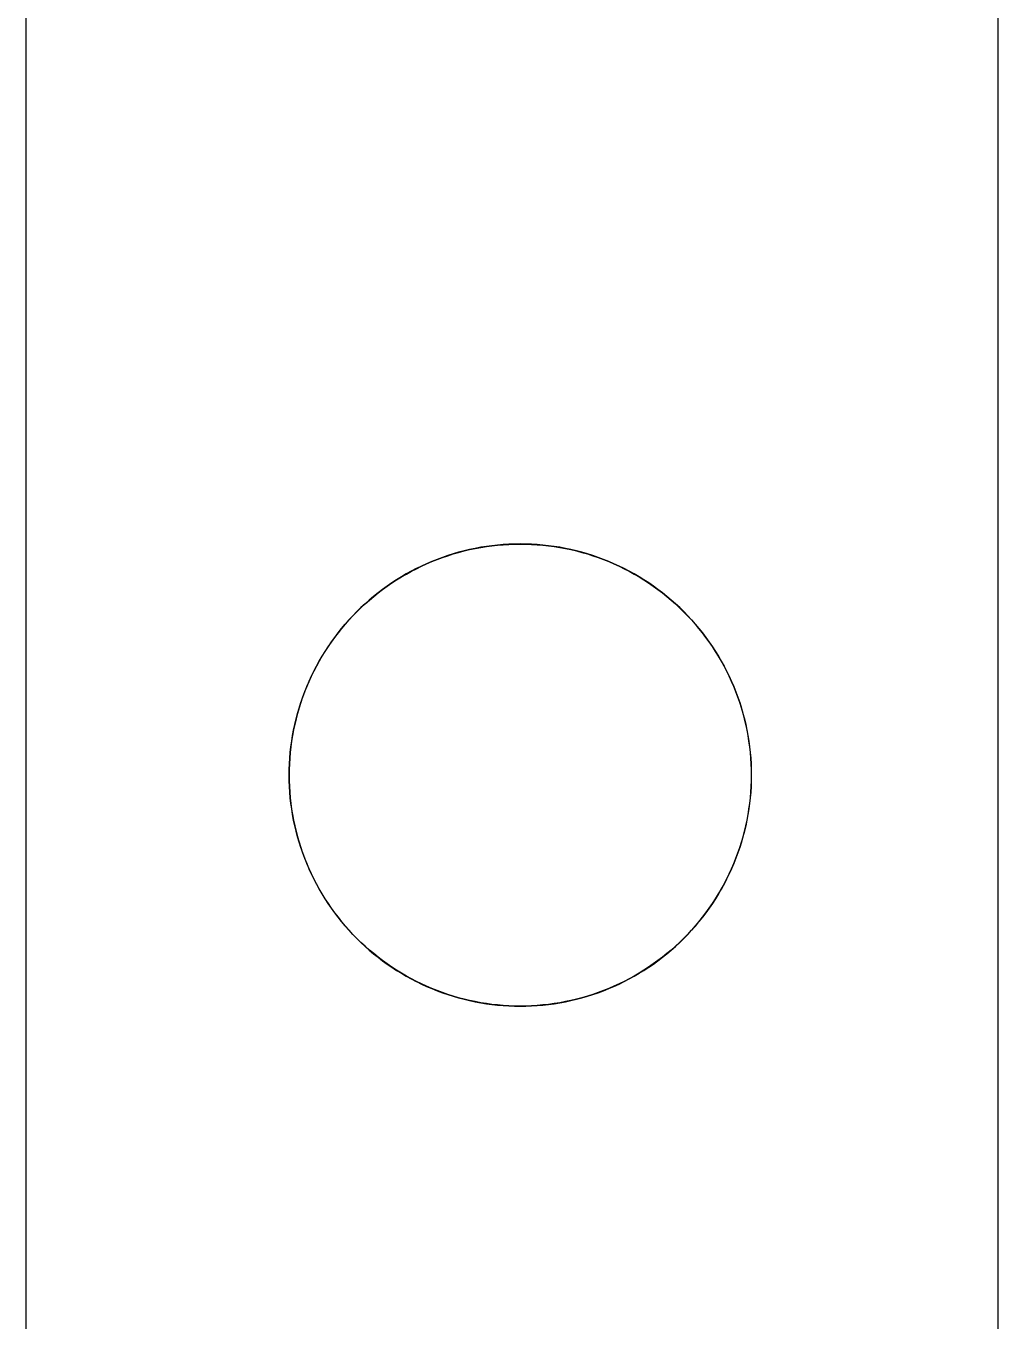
# Model space of a CAD drawing. Extents: x 1 to 21, y 9 to 138.
# Drawn here: x 1.35 to 21.33, y 46.5 to 73.12 of the extents above; entities that cross this region are included whole.
import ezdxf

# ---------------------------------------------------------------- set-up
doc = ezdxf.new("R2010")
doc.units = 0

msp = doc.modelspace()

# ---------------------------------------------------------------- linework, layer by layer
at = {"color": 5, "true_color": 0x0000ff}
msp.add_polyline3d([(21.33244, 9.25398, 0), (21.33244, 137.7541, 0), (1.35229, 137.7541, 0), (1.35229, 9.25398, 0), (21.33244, 9.25398, 0)], close=True, dxfattribs=at)
at = {"color": 34, "true_color": 0x008000}
for points in [[(1.3523, 9.25398, 0), (21.33244, 9.25398, 0), (21.33244, 137.75411, 0), (1.3523, 137.75411, 0), (1.3523, 9.25398, 0)], [(11.39571, 62.46876, 0), (11.27912, 62.46444, 0), (11.16279, 62.45732, 0), (11.04671, 62.44742, 0), (10.93089, 62.43447, 0), (10.81532, 62.41897, 0), (10.81492, 62.41891, 0), (10.69986, 62.40037, 0), (10.58531, 62.37903, 0), (10.47125, 62.3549, 0), (10.35772, 62.32798, 0), (10.24494, 62.29826, 0), (10.13293, 62.26575, 0), (10.02192, 62.23044, 0), (9.9117, 62.19259, 0), (9.80247, 62.15195, 0), (9.69402, 62.10852, 0), (9.58709, 62.0628, 0), (9.48091, 62.01429, 0), (9.37627, 61.96298, 0), (9.3759, 61.9628, 0), (9.27228, 61.9092, 0), (9.17017, 61.85282, 0), (9.06959, 61.79414, 0), (8.97026, 61.73318, 0), (8.87248, 61.66943, 0), (8.77647, 61.60364, 0), (8.68197, 61.53532, 0), (8.58927, 61.4647, 0), (8.49809, 61.39181, 0), (8.40893, 61.31688, 0), (8.32156, 61.23966, 0), (8.23621, 61.16016, 0), (8.15265, 61.07888, 0), (8.15237, 61.0786, 0), (8.07109, 60.99503, 0), (7.99159, 60.90969, 0), (7.91437, 60.82231, 0), (7.83944, 60.73316, 0), (7.76654, 60.64197, 0), (7.69593, 60.54926, 0), (7.6276, 60.45477, 0), (7.56182, 60.35876, 0), (7.49806, 60.26097, 0), (7.4371, 60.16166, 0), (7.37843, 60.06107, 0), (7.32204, 59.95897, 0), (7.26845, 59.85533, 0), (7.26827, 59.85498, 0), (7.21696, 59.75033, 0), (7.16845, 59.64416, 0), (7.12273, 59.53723, 0), (7.07929, 59.42877, 0), (7.03865, 59.31955, 0), (7.00081, 59.20931, 0), (6.9655, 59.09831, 0), (6.93299, 58.9863, 0), (6.90327, 58.87352, 0), (6.87635, 58.75999, 0), (6.85222, 58.64594, 0), (6.85215, 58.64555, 0), (6.83088, 58.53139, 0), (6.83082, 58.53099, 0), (6.83082, 58.53097, 0), (6.81234, 58.41632, 0), (6.81228, 58.41593, 0), (6.79678, 58.30036, 0), (6.78383, 58.18454, 0), (6.77392, 58.06846, 0), (6.76681, 57.95213, 0), (6.76249, 57.83554, 0), (6.76097, 57.71896, 0), (6.76249, 57.60237, 0), (6.76681, 57.48578, 0), (6.77392, 57.36945, 0), (6.78383, 57.25337, 0), (6.79678, 57.13755, 0), (6.81228, 57.02198, 0), (6.81234, 57.02159, 0), (6.83088, 56.90652, 0), (6.85222, 56.79197, 0), (6.87635, 56.67792, 0), (6.90327, 56.56439, 0), (6.93299, 56.45161, 0), (6.9655, 56.3396, 0), (7.00081, 56.2286, 0), (7.03865, 56.11836, 0), (7.07929, 56.00914, 0), (7.12273, 55.90068, 0), (7.16845, 55.79375, 0), (7.21696, 55.68758, 0), (7.21714, 55.68722, 0), (7.26827, 55.58293, 0), (7.26845, 55.58258, 0), (7.32204, 55.47894, 0), (7.37843, 55.37684, 0), (7.4371, 55.27625, 0), (7.49806, 55.17694, 0), (7.56182, 55.07915, 0), (7.6276, 54.98314, 0), (7.69593, 54.88865, 0), (7.76654, 54.79594, 0), (7.83944, 54.70475, 0), (7.91437, 54.6156, 0), (7.99159, 54.52822, 0), (8.07109, 54.44288, 0), (8.15237, 54.35931, 0), (8.15265, 54.35903, 0), (8.23621, 54.27775, 0), (8.32156, 54.19825, 0), (8.40893, 54.12103, 0), (8.49809, 54.0461, 0), (8.58927, 53.97321, 0), (8.68197, 53.90259, 0), (8.77647, 53.83427, 0), (8.87248, 53.76848, 0), (8.97026, 53.70473, 0), (9.06959, 53.64377, 0), (9.17017, 53.58509, 0), (9.27228, 53.52871, 0), (9.27263, 53.52853, 0), (9.3759, 53.47511, 0), (9.37627, 53.47493, 0), (9.48091, 53.42362, 0), (9.58709, 53.37511, 0), (9.69402, 53.32939, 0), (9.80247, 53.28596, 0), (9.9117, 53.24532, 0), (10.02192, 53.20747, 0), (10.13293, 53.17216, 0), (10.24494, 53.13965, 0), (10.35772, 53.10993, 0), (10.47125, 53.08301, 0), (10.58531, 53.05888, 0), (10.69986, 53.03754, 0), (10.81492, 53.019, 0), (10.81532, 53.01894, 0), (10.93089, 53.00345, 0), (11.04671, 52.99049, 0), (11.16279, 52.98059, 0), (11.27912, 52.97347, 0), (11.39571, 52.96915, 0), (11.51229, 52.96763, 0), (11.62888, 52.96915, 0), (11.74546, 52.97347, 0), (11.8618, 52.98059, 0), (11.97787, 52.99049, 0), (12.0937, 53.00345, 0), (12.20927, 53.01894, 0), (12.20966, 53.019, 0), (12.32472, 53.03754, 0), (12.43928, 53.05888, 0), (12.55332, 53.08301, 0), (12.66686, 53.10993, 0), (12.77964, 53.13965, 0), (12.89165, 53.17216, 0), (13.00265, 53.20747, 0), (13.11288, 53.24532, 0), (13.2221, 53.28596, 0), (13.33056, 53.32939, 0), (13.4375, 53.37511, 0), (13.54367, 53.42362, 0), (13.64832, 53.47493, 0), (13.64867, 53.47511, 0), (13.75195, 53.52853, 0), (13.7523, 53.52871, 0), (13.85441, 53.58509, 0), (13.95499, 53.64377, 0), (14.05431, 53.70473, 0), (14.1521, 53.76848, 0), (14.24811, 53.83427, 0), (14.3426, 53.90259, 0), (14.43531, 53.97321, 0), (14.52649, 54.0461, 0), (14.61565, 54.12103, 0), (14.70302, 54.19825, 0), (14.78837, 54.27775, 0), (14.87193, 54.35903, 0), (14.87221, 54.35931, 0), (14.95349, 54.44288, 0), (15.033, 54.52822, 0), (15.11021, 54.6156, 0), (15.18514, 54.70475, 0), (15.25804, 54.79594, 0), (15.32865, 54.88865, 0), (15.39698, 54.98314, 0), (15.46276, 55.07915, 0), (15.52652, 55.17694, 0), (15.58748, 55.27625, 0), (15.64615, 55.37684, 0), (15.70254, 55.47894, 0), (15.75613, 55.58258, 0), (15.75631, 55.58293, 0), (15.80744, 55.68722, 0), (15.80762, 55.68758, 0), (15.85614, 55.79375, 0), (15.90186, 55.90068, 0), (15.94529, 56.00914, 0), (15.98593, 56.11836, 0), (16.02377, 56.2286, 0), (16.05908, 56.3396, 0), (16.09159, 56.45161, 0), (16.12131, 56.56439, 0), (16.14824, 56.67792, 0), (16.17237, 56.79197, 0), (16.1937, 56.90652, 0), (16.19377, 56.90692, 0), (16.19377, 56.90694, 0), (16.21224, 57.02159, 0), (16.2123, 57.02198, 0), (16.22774, 57.13715, 0), (16.22774, 57.13716, 0), (16.22779, 57.13755, 0), (16.24076, 57.25337, 0), (16.25066, 57.36945, 0), (16.25777, 57.48578, 0), (16.26209, 57.60237, 0), (16.26362, 57.71896, 0), (16.26209, 57.83554, 0), (16.25777, 57.95213, 0), (16.25066, 58.06846, 0), (16.24076, 58.18454, 0), (16.22779, 58.30036, 0), (16.2123, 58.41593, 0), (16.21224, 58.41632, 0), (16.19377, 58.53097, 0), (16.19377, 58.53099, 0), (16.1937, 58.53139, 0), (16.17237, 58.64594, 0), (16.14824, 58.75999, 0), (16.12131, 58.87352, 0), (16.09159, 58.9863, 0), (16.05908, 59.09831, 0), (16.02377, 59.20931, 0), (15.98593, 59.31955, 0), (15.94529, 59.42877, 0), (15.90186, 59.53723, 0), (15.85614, 59.64416, 0), (15.80762, 59.75033, 0), (15.75631, 59.85498, 0), (15.75613, 59.85533, 0), (15.70254, 59.95897, 0), (15.64615, 60.06107, 0), (15.58748, 60.16166, 0), (15.52652, 60.26097, 0), (15.46276, 60.35876, 0), (15.39698, 60.45477, 0), (15.32865, 60.54926, 0), (15.25804, 60.64197, 0), (15.18514, 60.73316, 0), (15.11021, 60.82231, 0), (15.033, 60.90969, 0), (14.95349, 60.99503, 0), (14.87221, 61.0786, 0), (14.87193, 61.07888, 0), (14.78837, 61.16016, 0), (14.70302, 61.23966, 0), (14.61565, 61.31688, 0), (14.52649, 61.39181, 0), (14.43531, 61.4647, 0), (14.3426, 61.53532, 0), (14.24811, 61.60364, 0), (14.1521, 61.66943, 0), (14.05431, 61.73318, 0), (13.95499, 61.79414, 0), (13.85441, 61.85282, 0), (13.7523, 61.9092, 0), (13.64867, 61.9628, 0), (13.64832, 61.96298, 0), (13.54367, 62.01429, 0), (13.4375, 62.0628, 0), (13.33056, 62.10852, 0), (13.2221, 62.15195, 0), (13.11288, 62.19259, 0), (13.00265, 62.23044, 0), (12.89165, 62.26575, 0), (12.77964, 62.29826, 0), (12.66686, 62.32798, 0), (12.55332, 62.3549, 0), (12.43928, 62.37903, 0), (12.32472, 62.40037, 0), (12.20966, 62.41891, 0), (12.20927, 62.41897, 0), (12.0937, 62.43447, 0), (11.97787, 62.44742, 0), (11.8618, 62.45732, 0), (11.74546, 62.46444, 0), (11.62888, 62.46876, 0), (11.51229, 62.47028, 0), (11.39571, 62.46876, 0)], [(11.74546, 52.97601, 0), (11.62888, 52.97169, 0), (11.51229, 52.97017, 0), (11.39571, 52.97169, 0), (11.27912, 52.97601, 0), (11.16279, 52.98313, 0), (11.04671, 52.99303, 0), (10.93089, 53.00599, 0), (10.81542, 53.02147, 0), (10.70065, 53.03996, 0), (10.58609, 53.06129, 0), (10.47204, 53.08542, 0), (10.35851, 53.11235, 0), (10.24573, 53.14207, 0), (10.13372, 53.17458, 0), (10.02272, 53.20988, 0), (9.91248, 53.24773, 0), (9.80326, 53.28837, 0), (9.69481, 53.3318, 0), (9.58787, 53.37752, 0), (9.4817, 53.42604, 0), (9.37709, 53.47733, 0), (9.27377, 53.53076, 0), (9.17167, 53.58715, 0), (9.07108, 53.64582, 0), (8.97176, 53.70678, 0), (8.87398, 53.77054, 0), (8.77797, 53.83632, 0), (8.68348, 53.90465, 0), (8.59076, 53.97526, 0), (8.49958, 54.04816, 0), (8.41043, 54.12309, 0), (8.32305, 54.2003, 0), (8.23771, 54.27981, 0), (8.15428, 54.36095, 0), (8.07314, 54.44437, 0), (7.99364, 54.52972, 0), (7.91642, 54.61709, 0), (7.84149, 54.70625, 0), (7.7686, 54.79743, 0), (7.69798, 54.89014, 0), (7.62966, 54.98463, 0), (7.56387, 55.08064, 0), (7.50012, 55.17843, 0), (7.43916, 55.27775, 0), (7.38048, 55.37833, 0), (7.3241, 55.48044, 0), (7.27068, 55.58372, 0), (7.21937, 55.68836, 0), (7.17086, 55.79454, 0), (7.12514, 55.90147, 0), (7.08171, 56.00993, 0), (7.04107, 56.11915, 0), (7.00322, 56.22938, 0), (6.96791, 56.34038, 0), (6.9354, 56.4524, 0), (6.90568, 56.56517, 0), (6.87876, 56.67871, 0), (6.85463, 56.79276, 0), (6.83336, 56.90692, 0), (6.83329, 56.90731, 0), (6.81481, 57.02198, 0), (6.79932, 57.13755, 0), (6.78637, 57.25337, 0), (6.77646, 57.36945, 0), (6.76935, 57.48578, 0), (6.76503, 57.60237, 0), (6.76351, 57.71896, 0), (6.76503, 57.83554, 0), (6.76935, 57.95213, 0), (6.77646, 58.06846, 0), (6.78637, 58.18454, 0), (6.79932, 58.30036, 0), (6.8148, 58.41583, 0), (6.83329, 58.5306, 0), (6.85463, 58.64515, 0), (6.87876, 58.7592, 0), (6.90568, 58.87274, 0), (6.9354, 58.98551, 0), (6.96791, 59.09753, 0), (7.00322, 59.20853, 0), (7.04107, 59.31876, 0), (7.08171, 59.42798, 0), (7.12514, 59.53644, 0), (7.17086, 59.64337, 0), (7.21937, 59.74955, 0), (7.27066, 59.85415, 0), (7.3241, 59.95747, 0), (7.38048, 60.05958, 0), (7.43916, 60.16016, 0), (7.50012, 60.25948, 0), (7.56387, 60.35727, 0), (7.62966, 60.45328, 0), (7.69798, 60.54777, 0), (7.7686, 60.64048, 0), (7.84149, 60.73166, 0), (7.91642, 60.82082, 0), (7.99364, 60.90819, 0), (8.07314, 60.99354, 0), (8.15428, 61.07696, 0), (8.23771, 61.1581, 0), (8.32305, 61.23761, 0), (8.41043, 61.31482, 0), (8.49958, 61.38975, 0), (8.59076, 61.46265, 0), (8.68348, 61.53326, 0), (8.77797, 61.60159, 0), (8.87398, 61.66737, 0), (8.97176, 61.73113, 0), (9.07108, 61.79209, 0), (9.17167, 61.85076, 0), (9.27377, 61.90715, 0), (9.37705, 61.96056, 0), (9.4817, 62.01187, 0), (9.58787, 62.06039, 0), (9.69481, 62.10611, 0), (9.80326, 62.14954, 0), (9.91248, 62.19018, 0), (10.02272, 62.22803, 0), (10.13372, 62.26333, 0), (10.24573, 62.29584, 0), (10.35851, 62.32556, 0), (10.47204, 62.35249, 0), (10.58609, 62.37662, 0), (10.70065, 62.39795, 0), (10.81543, 62.41644, 0), (10.93089, 62.43193, 0), (11.04671, 62.44488, 0), (11.16279, 62.45479, 0), (11.27912, 62.4619, 0), (11.39571, 62.46622, 0), (11.51229, 62.46774, 0), (11.62888, 62.46622, 0), (11.74546, 62.4619, 0), (11.8618, 62.45479, 0), (11.97787, 62.44488, 0), (12.0937, 62.43193, 0), (12.20911, 62.41645, 0), (12.32394, 62.39795, 0), (12.43849, 62.37662, 0), (12.55254, 62.35249, 0), (12.66607, 62.32556, 0), (12.77885, 62.29584, 0), (12.89086, 62.26333, 0), (13.00186, 62.22803, 0), (13.1121, 62.19018, 0), (13.22132, 62.14954, 0), (13.32978, 62.10611, 0), (13.43671, 62.06039, 0), (13.54288, 62.01187, 0), (13.64753, 61.96056, 0), (13.75081, 61.90715, 0), (13.85292, 61.85076, 0), (13.9535, 61.79209, 0), (14.05281, 61.73113, 0), (14.1506, 61.66737, 0), (14.24662, 61.60159, 0), (14.3411, 61.53326, 0), (14.43381, 61.46265, 0), (14.525, 61.38975, 0), (14.61415, 61.31482, 0), (14.70153, 61.23761, 0), (14.78687, 61.1581, 0), (14.8703, 61.07696, 0), (14.95144, 60.99354, 0), (15.03094, 60.90819, 0), (15.10816, 60.82082, 0), (15.18309, 60.73166, 0), (15.25599, 60.64048, 0), (15.3266, 60.54777, 0), (15.39492, 60.45328, 0), (15.46071, 60.35727, 0), (15.52446, 60.25948, 0), (15.58542, 60.16016, 0), (15.6441, 60.05958, 0), (15.70049, 59.95747, 0), (15.75392, 59.85415, 0), (15.80521, 59.74955, 0), (15.85372, 59.64337, 0), (15.89944, 59.53644, 0), (15.94288, 59.42798, 0), (15.98352, 59.31876, 0), (16.02136, 59.20853, 0), (16.05667, 59.09753, 0), (16.08918, 58.98551, 0), (16.1189, 58.87274, 0), (16.14582, 58.7592, 0), (16.16995, 58.64515, 0), (16.19128, 58.5306, 0), (16.20978, 58.41582, 0), (16.22525, 58.30036, 0), (16.2382, 58.18454, 0), (16.24812, 58.06846, 0), (16.25523, 57.95213, 0), (16.25955, 57.83554, 0), (16.26107, 57.71896, 0), (16.25955, 57.60237, 0), (16.25523, 57.48578, 0), (16.24812, 57.36945, 0), (16.2382, 57.25337, 0), (16.22525, 57.13755, 0), (16.20977, 57.02198, 0), (16.19128, 56.90731, 0), (16.19122, 56.90692, 0), (16.16995, 56.79276, 0), (16.14582, 56.67871, 0), (16.1189, 56.56517, 0), (16.08918, 56.4524, 0), (16.05667, 56.34038, 0), (16.02136, 56.22938, 0), (15.98352, 56.11915, 0), (15.94288, 56.00993, 0), (15.89944, 55.90147, 0), (15.85372, 55.79454, 0), (15.80521, 55.68836, 0), (15.7539, 55.58372, 0), (15.70049, 55.48044, 0), (15.6441, 55.37833, 0), (15.58542, 55.27775, 0), (15.52446, 55.17843, 0), (15.46071, 55.08064, 0), (15.39492, 54.98463, 0), (15.3266, 54.89014, 0), (15.25599, 54.79743, 0), (15.18309, 54.70625, 0), (15.10816, 54.61709, 0), (15.03094, 54.52972, 0), (14.95144, 54.44437, 0), (14.8703, 54.36095, 0), (14.78687, 54.27981, 0), (14.70153, 54.2003, 0), (14.61415, 54.12309, 0), (14.525, 54.04816, 0), (14.43381, 53.97526, 0), (14.3411, 53.90465, 0), (14.24662, 53.83632, 0), (14.1506, 53.77054, 0), (14.05281, 53.70678, 0), (13.9535, 53.64582, 0), (13.85292, 53.58715, 0), (13.75081, 53.53076, 0), (13.64749, 53.47733, 0), (13.54288, 53.42604, 0), (13.43671, 53.37752, 0), (13.32978, 53.3318, 0), (13.22132, 53.28837, 0), (13.1121, 53.24773, 0), (13.00186, 53.20988, 0), (12.89086, 53.17458, 0), (12.77885, 53.14207, 0), (12.66607, 53.11235, 0), (12.55254, 53.08542, 0), (12.43849, 53.06129, 0), (12.32394, 53.03996, 0), (12.20911, 53.02146, 0), (12.0937, 53.00599, 0), (11.97787, 52.99303, 0), (11.8618, 52.98313, 0), (11.74546, 52.97601, 0)]]:
    msp.add_polyline3d(points, close=True, dxfattribs=at)

doc.saveas('drawing.dxf')
